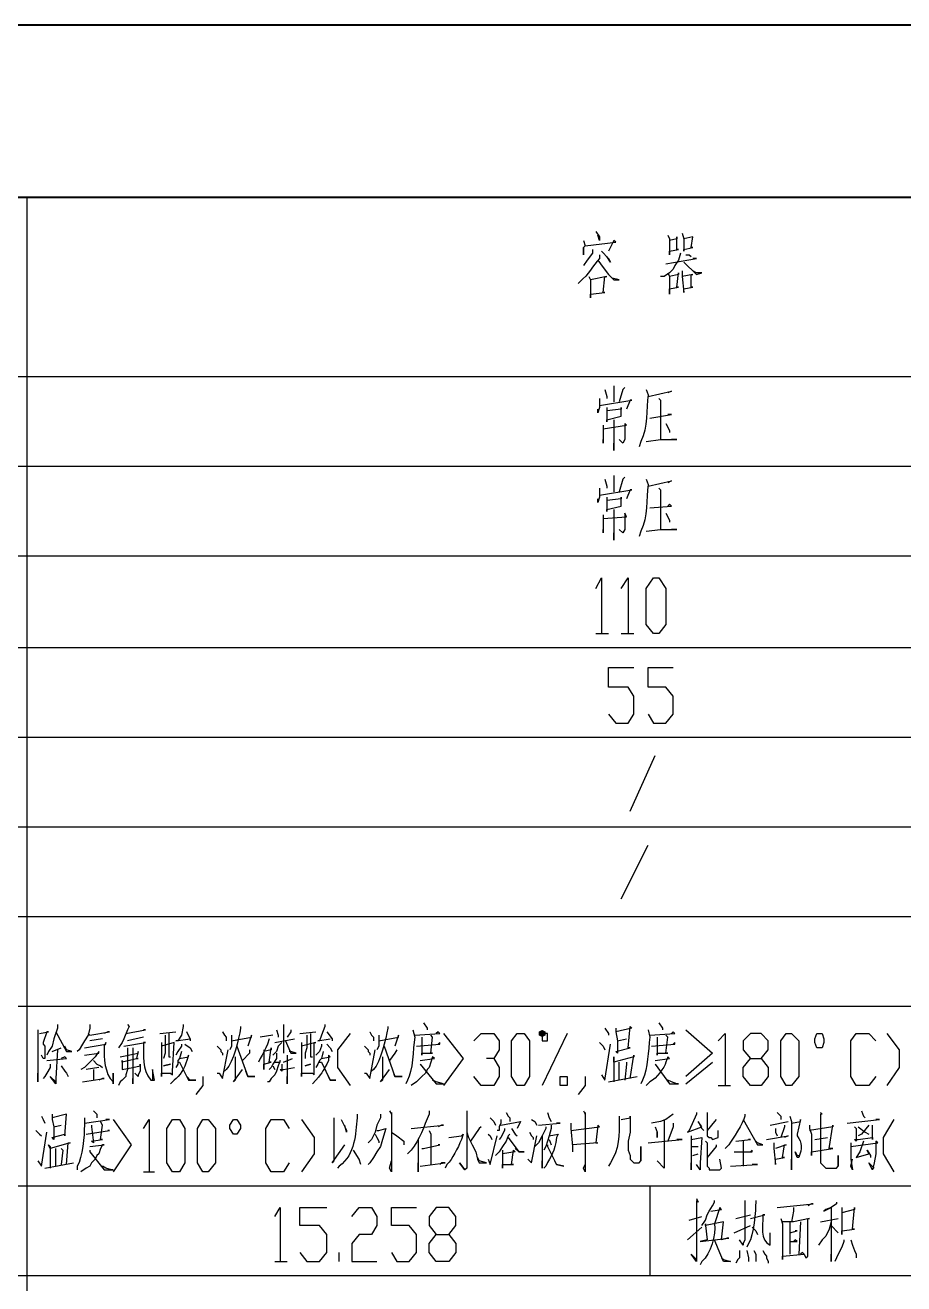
# Model space of a CAD drawing. Header units: millimetres. Extents: x 0 to 822, y 14 to 1153.
# Drawn here: x 638.5 to 726.6, y 1027 to 1153.2 of the extents above; entities that cross this region are included whole.
import ezdxf

# ---------------------------------------------------------------- set-up
doc = ezdxf.new("R2010")
doc.units = ezdxf.units.MM
doc.layers.add('1', color=7, linetype='Continuous')

msp = doc.modelspace()

# ---------------------------------------------------------------- hatches: boundary and pattern name
h = msp.add_hatch(color=0)
h.dxf.hatch_style = 2
h.paths.add_polyline_path([(690.3, 1051.701732), (689.94, 1051.881732), (689.94, 1052.241732), (690.3, 1052.421732), (690.66, 1052.241732), (690.66, 1051.881732)])

# ---------------------------------------------------------------- linework, layer by layer
at = {"layer": '1', "color": 0, "lineweight": 40}
for points in [[(43.56, 14.721732), (819, 14.721732), (819, 1153.221732), (43.56, 1153.221732), (43.56, 14.721732)], [(819, 1135.941732), (569.34, 1135.941732)]]:
    msp.add_lwpolyline(points, dxfattribs=at)
at = {"layer": '1', "color": 0, "lineweight": 25}
for points in [[(638.64, 1135.941732), (638.64, 1009.761732)], [(694.44, 1131.621732), (694.62, 1131.081732), (694.44, 1130.901732), (694.44, 1130.541732), (694.44, 1130.181732), (694.44, 1130.541732), (694.44, 1130.901732)], [(694.62, 1131.081732), (697.68, 1131.441732), (697.5, 1131.621732), (696.96, 1130.541732)], [(695.7, 1132.521732), (696.06, 1131.981732), (696.06, 1131.621732), (695.88, 1132.161732)], [(702.9, 1132.161732), (703.08, 1131.801732), (703.08, 1131.441732), (703.08, 1130.181732), (703.08, 1130.541732), (703.98, 1130.721732), (703.8, 1130.721732), (703.8, 1131.981732), (703.8, 1131.801732), (703.08, 1131.621732)], [(704.34, 1132.341732), (704.52, 1131.801732), (704.52, 1131.081732), (704.52, 1130.541732), (704.52, 1130.721732), (705.42, 1130.901732), (705.24, 1130.901732), (705.42, 1131.981732), (705.42, 1131.981732), (704.52, 1131.801732)], [(695.34, 1130.721732), (695.34, 1130.361732), (694.8, 1129.641732), (694.44, 1129.101732)], [(696.24, 1130.541732), (696.96, 1129.821732), (697.14, 1129.461732), (696.78, 1130.001732)], [(704.16, 1130.361732), (703.98, 1129.641732), (703.62, 1129.101732), (703.44, 1128.741732), (703.08, 1128.381732), (702.54, 1128.021732), (702.18, 1128.021732)], [(704.7, 1130.181732), (705.06, 1130.181732), (705.24, 1130.001732)], [(695.88, 1129.641732), (696.42, 1128.921732), (696.96, 1128.201732), (697.5, 1127.661732), (698.04, 1127.661732), (697.32, 1127.841732), (697.14, 1128.021732)], [(702.72, 1129.281732), (705.78, 1129.821732), (705.6, 1129.821732), (705.42, 1129.821732)], [(704.52, 1129.461732), (705.78, 1128.201732), (706.32, 1128.381732), (705.78, 1128.381732), (705.42, 1128.561732)], [(694.98, 1128.021732), (695.16, 1127.661732), (695.16, 1126.221732), (695.16, 1125.861732), (695.16, 1126.221732), (696.6, 1126.401732), (696.42, 1126.401732), (696.6, 1128.021732), (696.78, 1128.021732), (695.16, 1127.661732)], [(702.9, 1128.381732), (703.08, 1128.021732), (703.08, 1127.121732), (703.08, 1126.221732), (703.08, 1126.761732), (703.98, 1126.941732), (703.8, 1126.941732), (703.98, 1128.381732), (703.98, 1128.201732), (703.08, 1128.021732)], [(704.34, 1128.561732), (704.34, 1128.021732), (704.52, 1126.401732), (704.52, 1126.761732), (705.42, 1126.941732), (705.24, 1126.941732), (705.24, 1128.201732), (705.42, 1128.201732), (704.34, 1128.021732)], [(819, 1117.941732), (569.34, 1117.941732)], [(696.6, 1116.681732), (696.78, 1115.961732), (696.78, 1115.781732)], [(697.5, 1117.041732), (697.5, 1116.681732), (697.5, 1115.421732)], [(698.58, 1116.861732), (698.4, 1116.681732), (698.04, 1115.421732)], [(700.92, 1115.961732), (703.26, 1116.501732), (703.26, 1116.501732), (702.9, 1116.321732)], [(696.06, 1115.781732), (696.06, 1114.881732), (695.88, 1114.341732), (695.88, 1114.521732), (695.88, 1114.701732)], [(696.06, 1115.061732), (699.3, 1115.601732), (699.12, 1115.601732), (698.76, 1114.701732)], [(702, 1115.781732), (702.18, 1115.601732), (702.18, 1115.601732), (702.18, 1111.641732)], [(696.78, 1114.881732), (696.78, 1114.521732), (696.78, 1113.441732), (696.78, 1113.621732), (698.22, 1113.981732), (698.22, 1113.981732), (698.22, 1114.881732), (698.22, 1114.701732), (696.78, 1114.521732)], [(701.1, 1113.801732), (703.26, 1114.161732), (702.9, 1114.161732)], [(696.42, 1112.721732), (698.76, 1113.081732), (698.58, 1113.261732), (698.58, 1112.001732), (698.58, 1111.641732), (698.4, 1111.281732), (698.4, 1111.281732), (698.04, 1111.641732), (698.4, 1111.281732)], [(696.42, 1113.081732), (696.42, 1112.541732), (696.42, 1111.281732), (696.42, 1111.641732)], [(697.5, 1113.621732), (697.5, 1113.261732), (697.5, 1110.561732), (697.5, 1110.921732), (697.5, 1111.281732)], [(702.72, 1113.261732), (702.9, 1112.901732), (703.08, 1112.541732), (703.08, 1112.361732)], [(700.74, 1111.461732), (702.18, 1111.641732), (703.8, 1111.641732), (703.62, 1111.641732), (703.26, 1111.641732)], [(819, 1108.941732), (569.34, 1108.941732)], [(696.6, 1107.681732), (696.78, 1106.961732), (696.78, 1106.781732)], [(697.5, 1108.041732), (697.5, 1107.681732), (697.5, 1106.421732)], [(698.58, 1107.861732), (698.4, 1107.681732), (698.04, 1106.421732)], [(700.92, 1106.961732), (703.26, 1107.501732), (703.26, 1107.501732), (702.9, 1107.321732)], [(696.06, 1106.781732), (696.06, 1105.881732), (695.88, 1105.341732), (695.88, 1105.521732), (695.88, 1105.701732)], [(696.06, 1106.061732), (699.3, 1106.601732), (699.12, 1106.601732), (698.76, 1105.701732)], [(702, 1106.781732), (702.18, 1106.601732), (702.18, 1106.601732), (702.18, 1102.641732)], [(696.78, 1105.881732), (696.78, 1105.341732), (696.78, 1104.441732), (696.78, 1104.621732), (698.22, 1104.981732), (698.22, 1104.981732), (698.22, 1105.881732), (698.22, 1105.701732), (696.78, 1105.521732)], [(701.1, 1104.801732), (703.26, 1104.981732), (703.08, 1105.161732), (702.9, 1104.981732)], [(696.42, 1103.721732), (698.76, 1103.901732), (698.58, 1104.261732), (698.58, 1103.001732), (698.58, 1102.641732), (698.4, 1102.281732), (698.4, 1102.281732), (698.04, 1102.641732), (698.4, 1102.281732)], [(696.42, 1104.081732), (696.42, 1103.541732), (696.42, 1102.281732), (696.42, 1102.641732)], [(697.5, 1104.621732), (697.5, 1104.261732), (697.5, 1101.561732), (697.5, 1101.921732), (697.5, 1102.281732)], [(702.72, 1104.261732), (702.9, 1103.901732), (703.08, 1103.541732), (703.08, 1103.361732)], [(700.74, 1102.461732), (702.18, 1102.641732), (703.8, 1102.641732), (703.62, 1102.641732), (703.26, 1102.641732)], [(819, 1099.941732), (569.34, 1099.941732)], [(695.7, 1096.701732), (696.24, 1097.781732), (696.24, 1092.201732)], [(698.22, 1096.701732), (698.94, 1097.781732), (698.94, 1092.201732)], [(701.46, 1092.201732), (700.74, 1093.101732), (700.74, 1096.701732), (701.46, 1097.781732), (702, 1097.781732), (702.72, 1096.701732), (702.72, 1093.101732), (702, 1092.201732), (701.46, 1092.201732)], [(695.7, 1092.201732), (696.96, 1092.201732)], [(698.22, 1092.201732), (699.48, 1092.201732)], [(819, 1090.761732), (569.34, 1090.761732)], [(696.96, 1084.101732), (697.68, 1083.201732), (698.94, 1083.201732), (699.48, 1084.101732), (699.48, 1085.901732), (698.94, 1086.801732), (696.96, 1086.801732), (696.96, 1088.781732), (699.48, 1088.781732)], [(700.92, 1084.101732), (701.46, 1083.201732), (702.72, 1083.201732), (703.44, 1084.101732), (703.44, 1085.901732), (702.72, 1086.801732), (700.92, 1086.801732), (700.92, 1088.781732), (703.44, 1088.781732)], [(819, 1081.761732), (569.34, 1081.761732)], [(699.12, 1074.381732), (701.64, 1079.961732)], [(819, 1072.761732), (569.34, 1072.761732)], [(698.22, 1065.561732), (700.92, 1070.961732)], [(819, 1063.761732), (569.34, 1063.761732)], [(819, 1054.761732), (569.34, 1054.761732)], [(678.42, 1053.141732), (678.78, 1052.601732), (678.78, 1052.421732)], [(702, 1053.141732), (702.36, 1052.601732), (702.36, 1052.421732)], [(639.72, 1052.421732), (639.72, 1047.201732), (639.72, 1047.561732), (639.72, 1048.101732)], [(639.9, 1052.061732), (640.8, 1052.241732), (640.62, 1052.241732), (640.26, 1051.161732), (640.26, 1050.981732), (640.44, 1050.801732), (640.44, 1050.621732), (640.44, 1050.081732), (640.44, 1049.721732), (640.44, 1049.541732), (640.26, 1049.541732), (640.08, 1049.901732)], [(641.7, 1052.961732), (641.7, 1052.601732), (641.34, 1051.521732), (641.16, 1050.801732), (640.8, 1050.261732), (640.62, 1049.901732)], [(641.52, 1052.241732), (642.6, 1050.261732), (643.14, 1050.261732), (642.6, 1050.441732), (642.42, 1050.801732)], [(644.94, 1052.961732), (644.94, 1052.601732), (644.76, 1051.881732), (644.4, 1051.341732), (644.22, 1050.981732), (643.86, 1050.441732), (643.68, 1050.261732)], [(644.76, 1052.061732), (644.94, 1051.881732), (646.92, 1052.241732), (646.74, 1052.241732), (646.38, 1052.061732)], [(648.72, 1052.961732), (648.9, 1052.781732), (648.72, 1052.421732), (648.36, 1051.521732), (648.18, 1051.161732), (647.82, 1050.621732)], [(648.54, 1052.061732), (650.52, 1052.421732), (650.52, 1052.421732), (650.34, 1052.421732)], [(651.96, 1052.061732), (653.58, 1052.241732)], [(652.5, 1051.881732), (652.5, 1050.621732), (652.5, 1050.081732), (652.32, 1049.541732), (652.32, 1049.541732)], [(652.86, 1052.061732), (652.86, 1049.901732), (652.86, 1049.721732), (653.04, 1049.721732)], [(654.3, 1052.961732), (654.3, 1052.781732), (654.12, 1051.881732), (653.76, 1051.341732), (653.58, 1051.341732), (655.02, 1051.521732), (654.66, 1052.241732)], [(658.26, 1052.241732), (658.26, 1052.241732), (658.44, 1051.881732), (658.62, 1051.701732), (658.62, 1051.341732)], [(659.16, 1051.881732), (659.16, 1051.341732), (659.16, 1050.801732), (658.98, 1050.441732)], [(659.16, 1051.341732), (661.14, 1051.701732), (661.14, 1051.881732), (660.78, 1050.801732)], [(663.3, 1051.881732), (662.04, 1051.701732)], [(663.66, 1052.421732), (663.84, 1051.881732), (663.84, 1051.701732)], [(664.38, 1052.961732), (664.38, 1052.781732), (664.38, 1052.781732), (664.38, 1050.081732)], [(665.1, 1052.421732), (665.1, 1052.241732), (664.74, 1051.701732)], [(666, 1052.061732), (667.62, 1052.241732)], [(666.72, 1051.881732), (666.72, 1050.621732), (666.54, 1050.081732), (666.54, 1049.541732), (666.54, 1049.541732)], [(667.08, 1052.061732), (667.08, 1049.901732), (667.08, 1049.721732), (667.26, 1049.721732)], [(668.52, 1052.961732), (668.52, 1052.781732), (668.16, 1051.881732), (667.98, 1051.341732), (667.8, 1051.341732), (669.06, 1051.521732)], [(668.7, 1052.241732), (669.24, 1051.521732), (669.24, 1051.341732), (669.24, 1051.341732)], [(671.04, 1052.061732), (669.78, 1050.441732), (669.78, 1048.641732), (671.04, 1046.841732)], [(673.02, 1052.241732), (673.02, 1052.241732), (673.2, 1051.881732), (673.38, 1051.701732), (673.38, 1051.341732)], [(673.92, 1051.881732), (673.92, 1051.341732), (673.92, 1050.801732), (673.74, 1050.441732)], [(673.92, 1051.341732), (675.9, 1051.701732), (675.9, 1051.881732), (675.54, 1050.801732)], [(677.52, 1051.881732), (680.04, 1052.061732), (679.86, 1052.241732), (679.68, 1052.061732)], [(678.24, 1051.701732), (678.24, 1051.521732), (678.24, 1049.901732), (678.24, 1050.081732), (679.32, 1050.081732), (679.14, 1050.081732), (679.32, 1051.701732), (679.14, 1051.881732)], [(680.4, 1052.061732), (682.38, 1049.541732), (680.4, 1046.841732)], [(683.46, 1051.341732), (684.18, 1052.061732), (685.44, 1052.061732), (685.98, 1051.341732), (685.98, 1050.441732), (685.44, 1049.541732), (684.72, 1049.541732)], [(687.78, 1046.841732), (687.24, 1047.741732), (687.24, 1051.341732), (687.78, 1052.061732), (688.5, 1052.061732), (689.04, 1051.341732), (689.04, 1047.741732), (688.5, 1046.841732), (687.78, 1046.841732)], [(690.84, 1052.061732), (690.3, 1052.061732), (690.3, 1051.341732), (690.84, 1051.341732), (690.84, 1052.061732)], [(692.82, 1052.061732), (690.3, 1046.841732)], [(696.6, 1052.601732), (696.96, 1052.061732), (696.96, 1051.881732)], [(697.68, 1052.601732), (697.68, 1052.241732), (697.86, 1051.341732), (697.86, 1050.081732), (697.68, 1050.261732), (699.12, 1050.621732), (698.94, 1050.621732), (699.12, 1052.781732), (699.3, 1052.601732), (697.68, 1052.241732)], [(701.1, 1051.881732), (703.62, 1052.061732), (703.44, 1052.241732), (703.26, 1052.061732)], [(701.82, 1051.701732), (701.82, 1051.521732), (701.82, 1049.901732), (701.82, 1050.081732), (702.9, 1050.081732), (702.72, 1050.081732), (702.9, 1051.701732), (702.72, 1051.881732)], [(704.7, 1052.421732), (707.4, 1050.081732), (704.7, 1047.741732)], [(707.94, 1051.341732), (708.66, 1052.061732), (708.66, 1046.841732)], [(711.18, 1046.841732), (710.46, 1047.741732), (710.46, 1048.641732), (711.18, 1049.541732), (712.26, 1049.541732), (712.98, 1050.441732), (712.98, 1051.341732), (712.26, 1052.061732), (711.18, 1052.061732), (710.46, 1051.341732), (710.46, 1050.441732), (711.18, 1049.541732)], [(714.78, 1046.841732), (714.24, 1047.741732), (714.24, 1051.341732), (714.78, 1052.061732), (715.32, 1052.061732), (716.04, 1051.341732), (716.04, 1047.741732), (715.32, 1046.841732), (714.78, 1046.841732)], [(718.38, 1052.061732), (718.56, 1051.521732), (718.56, 1051.161732), (718.38, 1050.621732), (717.84, 1050.621732), (717.66, 1051.161732), (717.66, 1051.521732), (717.84, 1052.061732), (718.38, 1052.061732)], [(723.78, 1047.741732), (723.06, 1046.841732), (721.8, 1046.841732), (721.26, 1047.741732), (721.26, 1051.341732), (721.8, 1052.061732), (723.06, 1052.061732), (723.78, 1051.341732)], [(724.86, 1052.061732), (726.12, 1050.441732), (726.12, 1048.641732), (724.86, 1046.841732)], [(641.16, 1050.261732), (642.06, 1050.621732)], [(646.2, 1051.521732), (644.94, 1051.341732)], [(648.72, 1050.621732), (648.72, 1049.181732), (648.72, 1048.821732), (648.72, 1048.461732), (648.54, 1047.921732), (648.54, 1047.741732), (648.36, 1047.561732), (648.18, 1047.381732), (648, 1047.201732), (647.82, 1046.841732)], [(650.34, 1051.701732), (648.72, 1051.341732)], [(649.26, 1050.621732), (649.26, 1050.621732), (649.26, 1047.021732), (649.26, 1047.201732), (649.26, 1047.561732)], [(652.14, 1051.161732), (652.14, 1047.741732), (652.14, 1048.101732), (653.04, 1048.101732), (653.22, 1047.921732), (653.22, 1048.281732), (653.4, 1051.161732), (653.4, 1051.161732), (652.14, 1050.801732)], [(654.12, 1050.981732), (654.12, 1050.801732), (653.76, 1050.261732), (653.58, 1049.901732)], [(654.48, 1050.981732), (655.02, 1050.621732), (655.2, 1050.261732)], [(655.02, 1051.521732), (655.02, 1051.341732), (655.02, 1051.341732)], [(657.72, 1050.801732), (658.08, 1050.441732), (658.08, 1050.261732), (658.26, 1050.081732), (658.26, 1049.901732)], [(659.7, 1050.801732), (660.78, 1047.741732), (661.5, 1047.741732), (660.78, 1047.741732), (660.6, 1048.281732)], [(662.94, 1051.521732), (662.76, 1050.981732), (662.58, 1050.621732), (662.22, 1049.901732), (662.04, 1049.541732), (661.86, 1049.181732)], [(662.4, 1050.441732), (662.4, 1048.461732), (662.4, 1049.001732), (663.12, 1049.181732), (662.94, 1049.181732), (663.12, 1050.621732), (663.12, 1050.441732), (662.4, 1050.261732)], [(664.2, 1051.161732), (663.84, 1050.801732), (663.66, 1050.261732), (663.66, 1050.261732), (663.48, 1050.081732), (663.3, 1049.901732)], [(663.48, 1051.161732), (665.46, 1051.521732)], [(664.56, 1051.341732), (665.1, 1050.081732), (665.64, 1050.081732), (665.64, 1050.081732), (665.1, 1050.261732), (664.92, 1050.261732)], [(666.18, 1051.161732), (666.18, 1047.741732), (666.18, 1048.101732), (667.26, 1048.101732), (667.44, 1047.921732), (667.44, 1048.281732), (667.44, 1051.161732), (667.62, 1051.161732), (666.18, 1050.801732)], [(668.16, 1050.981732), (668.16, 1050.801732), (667.98, 1050.261732), (667.62, 1049.901732)], [(668.7, 1050.981732), (669.06, 1050.621732), (669.24, 1050.261732)], [(672.48, 1050.801732), (672.84, 1050.441732), (672.84, 1050.261732), (673.02, 1050.081732), (673.02, 1049.901732)], [(674.46, 1050.801732), (675.54, 1047.741732), (676.26, 1047.741732), (675.54, 1047.741732), (675.36, 1048.281732)], [(677.7, 1050.801732), (680.04, 1050.981732), (680.04, 1051.161732), (679.86, 1050.981732)], [(696.06, 1051.161732), (696.42, 1050.801732), (696.6, 1050.441732)], [(696.24, 1047.921732), (696.6, 1047.381732), (697.14, 1050.981732)], [(697.86, 1051.341732), (698.76, 1051.521732)], [(701.28, 1050.801732), (703.62, 1050.981732), (703.62, 1051.161732), (703.44, 1050.981732)], [(640.62, 1049.361732), (642.6, 1049.541732), (642.42, 1049.721732), (642.06, 1049.541732)], [(641.7, 1050.441732), (641.52, 1047.561732), (641.52, 1047.201732), (641.52, 1047.021732), (640.98, 1047.741732), (641.52, 1047.201732)], [(644.4, 1049.901732), (645.84, 1050.081732), (645.84, 1050.261732), (645.48, 1049.721732), (645.12, 1049.361732), (644.4, 1048.641732), (644.04, 1048.461732)], [(645.3, 1049.361732), (645.66, 1049.001732), (646.02, 1048.821732), (646.2, 1048.641732)], [(648, 1049.721732), (649.8, 1050.081732), (649.8, 1050.261732), (649.62, 1049.541732), (649.8, 1049.541732), (648.18, 1049.181732), (648.18, 1049.361732), (648.18, 1049.181732), (648.18, 1048.461732), (648.18, 1048.461732), (649.26, 1048.641732), (649.98, 1048.821732), (649.98, 1049.001732), (649.98, 1048.281732), (649.8, 1047.921732), (649.8, 1047.741732), (649.8, 1047.741732), (649.44, 1048.101732)], [(654.12, 1050.261732), (653.94, 1049.541732), (653.76, 1049.361732), (653.76, 1049.001732), (653.58, 1048.641732)], [(657.72, 1048.101732), (657.9, 1048.101732), (658.26, 1047.561732), (658.8, 1050.441732)], [(659.52, 1049.721732), (659.52, 1049.541732), (659.52, 1047.381732), (659.34, 1047.201732), (660.24, 1048.461732)], [(660.96, 1050.441732), (660.96, 1050.081732), (660.24, 1049.361732)], [(663.48, 1049.181732), (664.02, 1049.181732), (664.02, 1049.361732), (663.84, 1048.821732), (663.66, 1048.281732), (663.48, 1047.921732), (663.12, 1047.561732), (662.94, 1047.201732), (662.76, 1047.201732)], [(663.66, 1050.081732), (663.66, 1049.541732), (663.3, 1049.001732), (663.12, 1048.641732), (662.94, 1048.461732)], [(664.38, 1049.181732), (665.28, 1049.541732)], [(664.74, 1049.901732), (664.74, 1047.021732), (664.74, 1047.741732)], [(668.34, 1050.261732), (668.16, 1049.541732), (667.98, 1049.361732), (667.8, 1049.001732), (667.62, 1048.641732)], [(672.48, 1048.101732), (672.66, 1048.101732), (673.02, 1047.561732), (673.56, 1050.441732)], [(674.28, 1049.721732), (674.28, 1049.541732), (674.28, 1047.381732), (674.1, 1047.201732), (675, 1048.461732)], [(675.72, 1050.441732), (675.54, 1050.081732), (675, 1049.361732)], [(678.06, 1049.361732), (679.5, 1049.541732), (679.32, 1049.721732), (679.14, 1049.181732), (678.96, 1048.641732), (678.78, 1048.461732), (678.6, 1048.101732), (678.6, 1048.101732), (678.24, 1047.741732), (677.88, 1047.381732), (677.7, 1047.201732), (677.16, 1046.841732)], [(685.44, 1049.541732), (685.98, 1048.641732), (685.98, 1047.741732), (685.44, 1046.841732), (684.18, 1046.841732), (683.46, 1047.741732)], [(699.12, 1047.561732), (699.48, 1049.901732), (699.48, 1049.721732), (697.5, 1049.181732), (697.5, 1049.721732), (697.5, 1049.361732), (697.5, 1047.201732)], [(712.26, 1049.541732), (712.98, 1048.641732), (712.98, 1047.741732), (712.26, 1046.841732), (711.18, 1046.841732)], [(640.98, 1049.001732), (640.98, 1048.641732), (640.62, 1048.101732), (640.44, 1047.741732), (640.26, 1047.561732)], [(642.06, 1048.821732), (642.42, 1048.281732), (642.6, 1048.101732), (642.78, 1047.741732)], [(645.84, 1048.641732), (644.58, 1048.461732)], [(645.3, 1048.461732), (645.3, 1047.381732)], [(653.04, 1049.001732), (652.32, 1048.821732)], [(652.32, 1048.821732), (653.04, 1049.001732)], [(653.76, 1049.181732), (653.94, 1049.181732), (654.84, 1047.381732), (655.56, 1047.381732), (655.02, 1047.381732), (654.66, 1047.741732)], [(663.3, 1048.821732), (663.48, 1048.461732), (663.48, 1048.461732)], [(664.2, 1049.001732), (664.2, 1048.281732), (664.02, 1048.461732), (664.2, 1048.461732), (664.38, 1048.461732), (665.46, 1048.641732)], [(667.08, 1049.001732), (666.54, 1048.821732)], [(666.54, 1048.821732), (667.08, 1049.001732)], [(667.98, 1049.181732), (668.16, 1049.181732), (669.06, 1047.381732), (669.6, 1047.381732), (669.06, 1047.381732), (668.88, 1047.741732)], [(678.06, 1049.001732), (678.06, 1049.001732), (679.68, 1047.021732), (680.4, 1047.021732), (679.68, 1047.201732), (679.32, 1047.381732)], [(698.04, 1047.381732), (698.04, 1049.181732)], [(698.76, 1049.181732), (698.76, 1049.001732), (698.58, 1047.381732)], [(701.64, 1049.001732), (701.64, 1049.001732), (703.08, 1047.021732), (703.98, 1047.021732), (703.8, 1047.021732), (703.26, 1047.201732), (702.9, 1047.381732)], [(704.7, 1047.021732), (707.4, 1049.181732)], [(644.22, 1047.201732), (646.38, 1047.561732), (646.2, 1047.561732), (645.84, 1047.381732)], [(656.28, 1047.741732), (656.28, 1046.841732), (655.56, 1045.941732)], [(692.82, 1046.841732), (692.1, 1046.841732), (692.1, 1047.741732), (692.82, 1047.741732), (692.82, 1046.841732)], [(694.62, 1047.741732), (694.62, 1046.841732), (693.9, 1045.941732)], [(696.96, 1047.201732), (699.84, 1047.741732)], [(707.94, 1046.841732), (709.2, 1046.841732)], [(645.3, 1044.321732), (645.66, 1043.961732), (645.66, 1043.601732)], [(675, 1044.321732), (675.18, 1043.961732), (675.18, 1044.141732), (675.18, 1038.201732), (675, 1038.561732), (675.18, 1039.281732)], [(682.74, 1044.321732), (682.74, 1043.781732), (682.74, 1038.921732), (682.74, 1038.561732), (682.56, 1038.381732), (682.02, 1039.101732), (682.56, 1038.381732)], [(694.44, 1044.321732), (694.62, 1043.961732), (694.62, 1044.141732), (694.62, 1038.201732), (694.44, 1038.561732), (694.62, 1038.921732)], [(722.34, 1044.321732), (722.52, 1043.781732), (722.7, 1043.601732), (722.7, 1043.601732)], [(640.08, 1043.781732), (640.26, 1043.421732), (640.44, 1043.061732)], [(641.16, 1043.961732), (641.16, 1043.421732), (641.34, 1042.701732), (641.34, 1041.441732), (641.16, 1041.621732), (642.42, 1041.981732), (642.42, 1041.801732), (642.6, 1043.961732), (642.6, 1043.961732), (641.16, 1043.601732)], [(644.4, 1043.061732), (646.92, 1043.421732), (646.74, 1043.421732), (646.56, 1043.421732)], [(645.12, 1042.881732), (645.12, 1042.701732), (645.3, 1041.081732), (645.12, 1041.261732), (646.2, 1041.441732), (646.02, 1041.441732), (646.2, 1042.881732), (646.02, 1043.241732)], [(647.28, 1043.421732), (649.08, 1040.901732), (647.28, 1038.201732)], [(650.34, 1042.521732), (650.88, 1043.421732), (650.88, 1038.201732)], [(653.22, 1038.201732), (652.68, 1039.101732), (652.68, 1042.521732), (653.22, 1043.421732), (653.94, 1043.421732), (654.48, 1042.521732), (654.48, 1039.101732), (653.94, 1038.201732), (653.22, 1038.201732)], [(656.28, 1038.201732), (655.74, 1039.101732), (655.74, 1042.521732), (656.28, 1043.421732), (656.82, 1043.421732), (657.54, 1042.521732), (657.54, 1039.101732), (656.82, 1038.201732), (656.28, 1038.201732)], [(659.7, 1043.421732), (660.06, 1042.881732), (660.06, 1042.521732), (659.7, 1041.981732), (659.34, 1041.981732), (658.98, 1042.521732), (658.98, 1042.881732), (659.34, 1043.421732), (659.7, 1043.421732)], [(664.92, 1039.101732), (664.38, 1038.201732), (663.12, 1038.201732), (662.58, 1039.101732), (662.58, 1042.521732), (663.12, 1043.421732), (664.38, 1043.421732), (664.92, 1042.521732)], [(666.18, 1043.421732), (667.44, 1041.621732), (667.44, 1040.001732), (666.18, 1038.201732)], [(669.42, 1043.601732), (669.42, 1043.241732), (669.42, 1039.281732), (669.24, 1039.101732), (670.5, 1040.901732)], [(670.14, 1043.421732), (670.5, 1042.701732), (670.68, 1042.341732), (670.68, 1042.161732), (670.5, 1042.881732)], [(674.1, 1043.961732), (674.1, 1043.601732), (673.74, 1042.881732), (673.56, 1042.161732), (673.2, 1041.441732), (672.84, 1041.081732)], [(685.08, 1043.601732), (685.44, 1043.241732), (685.62, 1042.881732)], [(686.16, 1043.421732), (686.16, 1043.061732), (685.98, 1042.701732), (685.98, 1042.341732), (685.8, 1042.341732)], [(686.16, 1042.881732), (688.14, 1043.241732), (688.14, 1043.241732), (687.78, 1042.521732)], [(686.7, 1044.141732), (686.88, 1043.781732), (687.06, 1043.601732), (687.06, 1043.241732)], [(689.22, 1043.421732), (689.58, 1043.241732), (689.76, 1042.881732)], [(689.94, 1042.881732), (692.1, 1043.061732), (691.92, 1043.061732), (691.74, 1043.061732)], [(690.84, 1044.141732), (691.02, 1043.601732), (691.2, 1043.241732)], [(693.18, 1043.061732), (693.18, 1042.521732), (693.36, 1040.721732), (693.36, 1040.181732)], [(698.22, 1043.421732), (699.12, 1043.601732), (699.12, 1043.781732), (699.12, 1043.421732), (699.12, 1042.161732), (698.94, 1041.261732), (698.94, 1040.361732), (699.12, 1039.821732), (699.12, 1039.641732), (699.12, 1039.461732), (699.3, 1039.281732), (699.48, 1039.101732), (699.84, 1039.101732), (700.02, 1039.101732), (700.2, 1039.281732), (700.2, 1040.721732), (700.2, 1039.281732)], [(703.44, 1043.961732), (703.44, 1043.961732), (702.72, 1043.421732), (702.18, 1043.241732), (701.28, 1043.061732)], [(702.54, 1043.421732), (702.54, 1038.741732), (702.54, 1038.561732), (701.82, 1039.281732), (702.54, 1038.561732)], [(703.44, 1043.061732), (703.44, 1042.701732), (702.9, 1041.261732)], [(705.78, 1044.141732), (705.78, 1043.961732), (705.06, 1042.341732), (704.88, 1042.161732), (706.32, 1042.701732), (705.96, 1043.241732), (706.32, 1042.521732), (706.5, 1042.341732)], [(706.86, 1044.141732), (706.86, 1043.961732), (706.86, 1043.061732), (706.86, 1041.801732), (707.04, 1041.621732), (707.22, 1041.621732), (707.4, 1041.441732), (707.94, 1041.621732), (707.94, 1042.341732)], [(707.76, 1043.421732), (707.58, 1043.241732), (706.86, 1042.341732)], [(710.46, 1043.421732), (711.9, 1040.901732), (712.44, 1040.901732), (711.9, 1041.081732), (711.72, 1041.261732)], [(713.16, 1042.881732), (714.96, 1043.241732)], [(713.88, 1044.141732), (714.24, 1043.781732), (714.24, 1043.421732)], [(715.14, 1043.781732), (715.32, 1043.241732), (715.32, 1038.381732), (715.32, 1038.741732), (715.32, 1039.461732)], [(718.2, 1044.141732), (718.38, 1043.961732), (718.2, 1043.961732), (718.2, 1042.701732), (718.2, 1040.541732), (718.2, 1039.641732), (718.2, 1039.101732), (718.38, 1038.921732), (718.56, 1038.741732), (718.74, 1038.561732), (719.1, 1038.561732), (719.82, 1038.561732), (720, 1038.741732), (720, 1038.741732), (720, 1039.821732), (720, 1038.741732)], [(720.9, 1043.061732), (724.14, 1043.421732), (723.96, 1043.421732), (723.78, 1043.421732)], [(725.58, 1043.421732), (724.5, 1041.621732), (724.5, 1040.001732), (725.58, 1038.201732)], [(639.54, 1042.341732), (639.9, 1041.981732), (640.08, 1041.801732)], [(639.72, 1039.281732), (640.08, 1038.741732), (640.62, 1042.161732)], [(641.34, 1042.701732), (642.06, 1042.881732)], [(644.58, 1041.981732), (646.92, 1042.341732), (646.74, 1042.341732), (646.74, 1042.341732)], [(673.74, 1042.341732), (673.92, 1042.341732), (674.64, 1042.521732), (674.64, 1042.521732), (674.64, 1042.521732), (674.28, 1041.441732), (674.1, 1040.721732), (673.74, 1040.181732), (673.38, 1039.641732), (673.38, 1039.641732), (673.02, 1039.101732), (672.84, 1038.921732)], [(673.56, 1041.981732), (673.74, 1041.621732), (673.92, 1041.261732), (673.92, 1041.081732)], [(675.18, 1042.161732), (675.72, 1041.801732), (676.44, 1041.261732), (676.44, 1040.901732)], [(677.16, 1042.521732), (680.4, 1042.881732), (680.22, 1042.881732), (679.86, 1042.701732)], [(678.96, 1042.341732), (679.14, 1041.981732), (679.14, 1038.921732)], [(682.74, 1042.161732), (682.92, 1041.621732), (683.28, 1040.901732), (683.64, 1040.181732), (683.82, 1039.461732), (684, 1039.101732), (684.72, 1039.101732), (684, 1039.281732)], [(684.18, 1042.701732), (684, 1042.521732), (683.1, 1041.261732)], [(684.9, 1041.981732), (685.08, 1041.801732), (685.26, 1041.441732)], [(684.9, 1039.461732), (685.08, 1038.921732), (685.8, 1041.801732)], [(687.06, 1041.981732), (686.88, 1041.801732), (686.7, 1041.261732), (686.34, 1040.721732), (685.98, 1040.181732), (685.8, 1040.001732), (685.62, 1039.821732)], [(686.52, 1042.521732), (686.52, 1042.341732), (686.16, 1041.621732), (685.98, 1041.441732)], [(687.24, 1042.521732), (687.6, 1041.981732), (687.78, 1041.801732)], [(688.86, 1039.461732), (689.22, 1039.101732), (689.76, 1041.801732)], [(689.04, 1042.161732), (689.22, 1041.801732), (689.4, 1041.621732), (689.4, 1041.441732)], [(690.66, 1042.701732), (690.66, 1042.521732), (690.3, 1041.801732), (689.94, 1041.081732), (689.58, 1040.721732)], [(690.3, 1041.801732), (690.3, 1038.561732), (690.3, 1039.281732)], [(691.2, 1042.881732), (691.2, 1042.521732), (691.02, 1041.801732), (690.84, 1041.261732), (690.66, 1040.721732), (690.48, 1040.361732)], [(693.18, 1042.341732), (696.06, 1042.701732), (695.88, 1042.881732), (695.7, 1041.081732), (695.88, 1041.081732), (693.36, 1040.901732)], [(701.64, 1042.701732), (701.82, 1042.161732), (701.82, 1041.801732), (701.82, 1041.621732), (701.82, 1042.161732)], [(705.24, 1041.801732), (705.24, 1041.441732), (705.24, 1038.921732), (705.24, 1038.381732), (705.24, 1038.741732), (705.24, 1039.101732)], [(712.8, 1041.441732), (714.96, 1041.801732), (714.96, 1041.801732), (714.6, 1041.621732)], [(713.7, 1042.521732), (713.7, 1042.161732), (713.88, 1041.801732)], [(714.6, 1042.881732), (714.6, 1042.701732), (714.24, 1041.621732)], [(717.12, 1042.881732), (717.12, 1042.521732), (717.3, 1041.981732), (717.3, 1040.721732), (717.3, 1039.821732), (717.3, 1040.181732), (719.46, 1040.541732), (719.1, 1040.541732), (719.46, 1042.881732), (719.46, 1042.701732), (717.12, 1042.341732)], [(721.62, 1042.701732), (721.8, 1042.521732), (721.8, 1041.261732), (721.62, 1041.441732), (721.98, 1041.441732), (723.42, 1041.621732), (723.42, 1041.441732), (723.42, 1042.701732), (723.42, 1042.881732)], [(723.06, 1042.881732), (722.34, 1041.981732), (721.98, 1041.801732)], [(721.98, 1042.701732), (722.7, 1042.161732), (723.06, 1041.981732)], [(642.6, 1038.921732), (642.78, 1041.081732), (642.96, 1041.081732), (640.98, 1040.541732), (640.8, 1040.901732), (640.98, 1040.721732), (640.98, 1038.561732)], [(641.52, 1038.741732), (641.52, 1040.541732)], [(642.06, 1040.541732), (642.24, 1040.361732), (642.06, 1038.921732)], [(644.94, 1040.721732), (646.38, 1040.901732), (646.2, 1040.901732), (646.02, 1040.541732), (645.84, 1040.001732), (645.66, 1039.821732), (645.48, 1039.461732), (645.48, 1039.461732), (645.12, 1039.101732), (644.94, 1038.741732), (644.58, 1038.561732), (644.04, 1038.201732)], [(677.88, 1041.441732), (677.88, 1038.921732), (677.88, 1038.381732), (677.88, 1038.201732), (677.88, 1038.561732), (677.88, 1039.101732)], [(678.24, 1040.541732), (678.42, 1040.541732), (680.04, 1040.901732), (680.04, 1040.901732), (679.86, 1040.901732)], [(686.88, 1041.621732), (687.96, 1040.181732), (688.5, 1040.181732), (687.96, 1040.181732), (687.6, 1040.541732)], [(690.84, 1040.901732), (690.84, 1040.721732), (691.74, 1038.921732), (692.46, 1038.741732), (691.74, 1038.921732), (691.56, 1039.281732)], [(691.02, 1041.441732), (691.2, 1040.901732)], [(700.92, 1041.081732), (704.34, 1041.441732), (704.16, 1041.441732), (703.8, 1041.441732)], [(705.24, 1041.441732), (706.32, 1041.621732), (706.32, 1041.621732), (706.32, 1041.621732), (706.32, 1041.621732), (706.14, 1039.101732), (706.14, 1038.741732), (706.14, 1038.381732), (705.78, 1038.921732)], [(705.24, 1040.721732), (705.96, 1040.721732)], [(706.68, 1041.261732), (706.86, 1041.081732), (706.86, 1039.641732), (706.86, 1038.921732), (706.86, 1038.741732), (707.04, 1038.561732), (707.04, 1038.381732), (707.22, 1038.381732), (707.76, 1038.381732), (708.12, 1038.381732), (708.3, 1038.561732), (708.12, 1039.461732)], [(707.76, 1040.901732), (707.76, 1040.721732), (706.86, 1039.641732)], [(709.74, 1041.261732), (711.18, 1041.441732), (711.18, 1041.441732), (711, 1041.441732)], [(710.46, 1041.261732), (710.46, 1038.741732)], [(713.52, 1041.081732), (713.52, 1040.541732), (713.7, 1038.921732), (713.7, 1039.461732), (714.6, 1039.641732), (714.42, 1039.641732), (714.6, 1040.901732), (714.78, 1040.901732), (713.7, 1040.541732)], [(717.66, 1041.441732), (718.92, 1041.621732)], [(721.26, 1040.721732), (723.96, 1041.081732), (723.78, 1041.261732), (723.78, 1040.001732), (723.6, 1039.101732), (723.42, 1038.381732), (723.06, 1039.101732), (723.6, 1038.561732)], [(721.26, 1041.081732), (721.26, 1040.541732), (721.26, 1039.461732), (721.44, 1038.381732), (721.26, 1038.741732), (721.44, 1039.461732)], [(722.52, 1041.261732), (722.16, 1040.181732), (721.8, 1039.641732), (721.8, 1039.641732), (723.06, 1040.001732), (722.88, 1040.361732), (723.24, 1039.821732), (723.24, 1039.641732)], [(644.94, 1040.361732), (644.94, 1040.181732), (646.38, 1038.381732), (647.28, 1038.381732), (647.1, 1038.381732), (646.56, 1038.561732), (646.2, 1038.741732)], [(672.12, 1038.921732), (671.94, 1039.461732), (671.4, 1040.361732)], [(683.82, 1039.641732), (684, 1039.281732)], [(686.34, 1040.361732), (686.34, 1040.001732), (686.34, 1038.561732), (686.34, 1038.921732), (687.42, 1038.921732), (687.24, 1038.921732), (687.42, 1040.361732), (687.6, 1040.181732), (686.34, 1040.001732)], [(705.42, 1039.821732), (705.96, 1040.001732)], [(709.56, 1040.181732), (711.36, 1040.181732), (711.36, 1040.361732), (711.18, 1040.181732)], [(640.44, 1038.561732), (643.32, 1039.101732)], [(650.34, 1038.201732), (651.42, 1038.201732)], [(678.06, 1038.741732), (680.58, 1039.101732), (680.4, 1039.101732), (680.22, 1039.101732), (680.04, 1038.921732)], [(709.2, 1038.741732), (711.9, 1038.921732), (711.72, 1038.921732), (711.36, 1038.921732)], [(819, 1036.761732), (569.34, 1036.761732)], [(701.1, 1036.761732), (701.1, 1027.761732)], [(705.78, 1035.501732), (705.96, 1035.141732), (705.78, 1035.321732), (705.78, 1029.201732), (705.24, 1029.921732), (705.78, 1029.381732)], [(663.48, 1033.701732), (664.02, 1034.601732), (664.02, 1029.201732)], [(666, 1030.101732), (666.72, 1029.201732), (667.98, 1029.201732), (668.7, 1030.101732), (668.7, 1031.901732), (667.98, 1032.801732), (666, 1032.801732), (666, 1034.601732), (668.7, 1034.601732)], [(671.22, 1033.701732), (671.94, 1034.601732), (673.2, 1034.601732), (673.74, 1033.701732), (673.74, 1032.801732), (673.2, 1031.901732), (671.94, 1031.901732), (671.22, 1031.001732), (671.22, 1029.201732), (673.74, 1029.201732)], [(675.18, 1030.101732), (675.72, 1029.201732), (676.98, 1029.201732), (677.7, 1030.101732), (677.7, 1031.901732), (676.98, 1032.801732), (675.18, 1032.801732), (675.18, 1034.601732), (677.7, 1034.601732)], [(679.68, 1029.201732), (678.96, 1030.101732), (678.96, 1031.001732), (679.68, 1031.901732), (680.94, 1031.901732), (681.66, 1032.801732), (681.66, 1033.701732), (680.94, 1034.601732), (679.68, 1034.601732), (678.96, 1033.701732), (678.96, 1032.801732), (679.68, 1031.901732)], [(706.32, 1032.801732), (706.68, 1033.341732), (706.86, 1033.881732), (707.04, 1034.241732), (707.4, 1034.781732), (707.58, 1035.141732), (707.58, 1035.321732)], [(710.64, 1035.321732), (710.64, 1031.361732), (710.46, 1031.001732), (710.46, 1030.821732), (710.1, 1031.361732)], [(713.88, 1034.601732), (717.48, 1034.961732), (717.3, 1034.961732), (716.94, 1034.781732)], [(715.5, 1034.601732), (715.5, 1034.241732), (715.32, 1033.161732)], [(719.82, 1035.141732), (719.82, 1034.961732), (719.28, 1034.601732), (718.74, 1034.421732), (718.56, 1034.241732), (719.28, 1034.601732), (719.28, 1029.201732), (719.28, 1029.561732), (719.28, 1029.921732)], [(720.36, 1034.601732), (720.36, 1034.061732), (720.36, 1031.901732), (720.36, 1032.261732), (721.62, 1032.441732), (721.44, 1032.441732), (721.62, 1034.601732), (721.62, 1034.421732), (720.36, 1034.061732)], [(705.06, 1033.341732), (706.32, 1033.701732)], [(708.3, 1029.561732), (708.48, 1029.381732), (709.2, 1029.201732), (708.48, 1029.201732), (707.94, 1030.461732), (707.58, 1031.361732), (709.02, 1031.541732), (708.84, 1031.541732), (708.3, 1031.361732), (708.48, 1033.161732), (708.48, 1033.161732), (706.68, 1032.801732), (706.68, 1032.981732), (706.68, 1032.801732), (706.86, 1031.361732), (706.14, 1031.181732), (707.58, 1031.361732)], [(709.74, 1033.521732), (711.18, 1033.881732)], [(714.24, 1033.521732), (714.42, 1032.981732), (714.42, 1030.641732), (714.42, 1029.381732), (714.42, 1029.741732), (716.58, 1029.921732), (716.4, 1030.101732), (716.22, 1029.921732)], [(716.58, 1029.921732), (716.76, 1029.561732), (716.94, 1029.741732), (716.94, 1031.541732), (716.94, 1033.521732), (717.12, 1033.521732), (715.5, 1033.161732), (714.42, 1033.161732)], [(715.14, 1033.161732), (715.14, 1029.921732)], [(716.22, 1033.161732), (716.04, 1029.921732)], [(719.28, 1033.161732), (719.1, 1032.441732), (718.74, 1031.721732), (718.38, 1031.361732), (718.02, 1030.821732)], [(718.2, 1033.161732), (720, 1033.521732)], [(680.94, 1031.901732), (681.66, 1031.001732), (681.66, 1030.101732), (680.94, 1029.201732), (679.68, 1029.201732)], [(704.88, 1031.361732), (706.32, 1032.621732)], [(709.56, 1032.081732), (711.18, 1032.801732)], [(711.36, 1032.621732), (711.72, 1032.261732), (711.9, 1031.901732)], [(715.14, 1032.081732), (715.86, 1032.261732), (715.68, 1032.261732), (715.68, 1032.261732)], [(719.28, 1032.801732), (720, 1032.081732)], [(715.14, 1031.181732), (715.86, 1031.181732), (715.68, 1031.361732), (715.5, 1031.181732)], [(720.54, 1031.361732), (720.54, 1031.181732), (720.36, 1030.641732), (720, 1029.921732), (719.82, 1029.561732), (719.64, 1029.201732)], [(721.26, 1031.361732), (721.44, 1030.821732), (721.62, 1030.281732), (721.8, 1029.921732), (721.8, 1029.741732), (721.8, 1029.561732)], [(663.48, 1029.201732), (664.74, 1029.201732)], [(669.96, 1029.201732), (669.96, 1030.101732)], [(710.1, 1030.281732), (710.1, 1029.561732), (709.92, 1029.381732), (709.74, 1029.021732)], [(710.82, 1030.281732), (711, 1029.561732), (711, 1029.201732)], [(711.54, 1030.281732), (711.72, 1029.921732), (711.72, 1029.561732), (711.72, 1029.201732)], [(712.44, 1030.281732), (712.62, 1029.921732), (712.8, 1029.741732), (712.8, 1029.561732), (712.98, 1029.201732), (712.98, 1029.021732)], [(819, 1027.761732), (569.34, 1027.761732)]]:
    msp.add_lwpolyline(points, dxfattribs=at)
for points, knots in [([(696.06, 1130.181732), (696.06, 1130.181732), (696.06, 1129.821732), (696.06, 1129.821732), (695.34, 1129.101732), (694.98, 1128.201732), (694.08, 1127.481732), (694.08, 1127.481732), (693.9, 1127.301732), (693.9, 1127.301732)], [0, 0, 0, 0, 1, 1, 1, 2, 2, 2, 3, 3, 3, 3]), ([(700.74, 1116.681732), (700.74, 1116.681732), (700.92, 1116.141732), (700.92, 1116.141732), (700.74, 1114.701732), (700.92, 1112.901732), (700.2, 1111.461732), (700.2, 1111.461732), (700.02, 1110.921732), (700.02, 1110.921732)], [0, 0, 0, 0, 1, 1, 1, 2, 2, 2, 3, 3, 3, 3]), ([(700.74, 1107.681732), (700.74, 1107.681732), (700.92, 1107.141732), (700.92, 1107.141732), (700.74, 1105.701732), (700.92, 1103.901732), (700.2, 1102.461732), (700.2, 1102.461732), (700.02, 1101.921732), (700.02, 1101.921732)], [0, 0, 0, 0, 1, 1, 1, 2, 2, 2, 3, 3, 3, 3]), ([(660.06, 1052.781732), (660.06, 1052.781732), (660.06, 1052.601732), (660.06, 1052.601732), (659.88, 1051.521732), (659.34, 1049.181732), (658.62, 1048.461732), (658.62, 1048.461732), (658.44, 1048.281732), (658.44, 1048.281732)], [0, 0, 0, 0, 1, 1, 1, 2, 2, 2, 3, 3, 3, 3]), ([(674.82, 1052.781732), (674.82, 1052.781732), (674.82, 1052.601732), (674.82, 1052.601732), (674.64, 1051.521732), (674.1, 1049.181732), (673.38, 1048.461732), (673.38, 1048.461732), (673.2, 1048.281732), (673.2, 1048.281732)], [0, 0, 0, 0, 1, 1, 1, 2, 2, 2, 3, 3, 3, 3]), ([(677.34, 1052.421732), (677.34, 1052.421732), (677.52, 1051.701732), (677.52, 1051.701732), (677.34, 1050.441732), (677.34, 1048.281732), (676.8, 1047.381732), (676.8, 1047.381732), (676.62, 1047.021732), (676.62, 1047.021732)], [0, 0, 0, 0, 1, 1, 1, 2, 2, 2, 3, 3, 3, 3]), ([(700.92, 1052.421732), (700.92, 1052.421732), (701.1, 1051.701732), (701.1, 1051.701732), (700.92, 1050.261732), (700.92, 1048.641732), (700.38, 1047.381732), (700.38, 1047.381732), (700.2, 1047.021732), (700.2, 1047.021732)], [0, 0, 0, 0, 1, 1, 1, 2, 2, 2, 3, 3, 3, 3]), ([(644.4, 1050.621732), (644.4, 1050.621732), (646.56, 1050.981732), (646.56, 1050.981732), (646.56, 1050.981732), (646.56, 1051.161732), (646.56, 1051.161732), (646.56, 1051.161732), (646.38, 1050.801732), (646.38, 1050.801732), (646.38, 1049.541732), (646.38, 1048.101732), (647.28, 1047.201732), (647.28, 1047.201732), (647.28, 1047.021732), (647.28, 1047.021732), (647.28, 1047.021732), (647.28, 1048.101732), (647.28, 1048.101732), (647.28, 1048.101732), (647.28, 1047.201732), (647.28, 1047.201732)], [0, 0, 0, 0, 1, 1, 1, 2, 2, 2, 3, 3, 3, 4, 4, 4, 5, 5, 5, 6, 6, 6, 7, 7, 7, 7]), ([(648.36, 1050.801732), (648.36, 1050.801732), (648.36, 1050.801732), (648.36, 1050.801732), (648.36, 1050.801732), (650.52, 1051.161732), (650.52, 1051.161732), (650.52, 1051.161732), (650.52, 1051.161732), (650.52, 1051.161732), (650.52, 1051.161732), (650.34, 1051.161732), (650.34, 1051.161732), (650.34, 1049.901732), (650.16, 1048.461732), (651.06, 1047.381732), (651.06, 1047.381732), (651.24, 1047.381732), (651.24, 1047.381732), (651.24, 1047.381732), (651.42, 1047.381732), (651.42, 1047.381732), (651.42, 1047.381732), (651.24, 1048.461732), (651.24, 1048.461732), (651.24, 1048.461732), (651.24, 1047.381732), (651.24, 1047.381732)], [0, 0, 0, 0, 1, 1, 1, 2, 2, 2, 3, 3, 3, 4, 4, 4, 5, 5, 5, 6, 6, 6, 7, 7, 7, 8, 8, 8, 9, 9, 9, 9]), ([(653.94, 1049.541732), (653.94, 1049.541732), (654.84, 1049.721732), (654.84, 1049.721732), (654.84, 1049.721732), (654.84, 1049.901732), (654.84, 1049.901732), (654.84, 1049.901732), (654.66, 1049.361732), (654.66, 1049.361732), (654.48, 1048.641732), (653.94, 1047.741732), (653.4, 1047.381732), (653.4, 1047.381732), (653.04, 1047.021732), (653.04, 1047.021732)], [0, 0, 0, 0, 1, 1, 1, 2, 2, 2, 3, 3, 3, 4, 4, 4, 5, 5, 5, 5]), ([(668.16, 1049.541732), (668.16, 1049.541732), (669.06, 1049.721732), (669.06, 1049.721732), (669.06, 1049.721732), (668.88, 1049.901732), (668.88, 1049.901732), (668.88, 1049.901732), (668.88, 1049.361732), (668.88, 1049.361732), (668.34, 1048.281732), (668.34, 1048.281732), (667.62, 1047.381732), (667.62, 1047.381732), (667.26, 1047.021732), (667.26, 1047.021732)], [0, 0, 0, 0, 1, 1, 1, 2, 2, 2, 3, 3, 3, 4, 4, 4, 5, 5, 5, 5]), ([(701.64, 1049.361732), (701.64, 1049.361732), (703.08, 1049.541732), (703.08, 1049.541732), (703.08, 1049.541732), (702.9, 1049.721732), (702.9, 1049.721732), (702.9, 1049.721732), (702.72, 1049.181732), (702.72, 1049.181732), (702.54, 1048.641732), (701.82, 1047.561732), (701.1, 1047.201732), (701.1, 1047.201732), (700.74, 1046.841732), (700.74, 1046.841732)], [0, 0, 0, 0, 1, 1, 1, 2, 2, 2, 3, 3, 3, 4, 4, 4, 5, 5, 5, 5]), ([(678.96, 1044.321732), (678.96, 1044.321732), (678.96, 1043.961732), (678.96, 1043.961732), (678.42, 1042.701732), (678.06, 1041.441732), (677.16, 1040.361732), (677.16, 1040.361732), (676.8, 1040.001732), (676.8, 1040.001732)], [0, 0, 0, 0, 1, 1, 1, 2, 2, 2, 3, 3, 3, 3]), ([(644.4, 1043.601732), (644.4, 1043.601732), (644.4, 1042.881732), (644.4, 1042.881732), (644.4, 1041.801732), (644.22, 1039.641732), (643.68, 1038.741732), (643.68, 1038.741732), (643.68, 1038.381732), (643.68, 1038.381732)], [0, 0, 0, 0, 1, 1, 1, 2, 2, 2, 3, 3, 3, 3]), ([(671.76, 1043.961732), (671.76, 1043.961732), (671.76, 1043.601732), (671.76, 1043.601732), (671.58, 1041.981732), (671.58, 1040.001732), (669.96, 1038.741732), (669.96, 1038.741732), (669.78, 1038.561732), (669.78, 1038.561732)], [0, 0, 0, 0, 1, 1, 1, 2, 2, 2, 3, 3, 3, 3]), ([(698.04, 1043.781732), (698.04, 1043.781732), (698.04, 1043.421732), (698.04, 1043.421732), (698.04, 1041.981732), (698.04, 1040.361732), (697.14, 1039.101732), (697.14, 1039.101732), (696.96, 1038.741732), (696.96, 1038.741732)], [0, 0, 0, 0, 1, 1, 1, 2, 2, 2, 3, 3, 3, 3]), ([(710.64, 1043.961732), (710.64, 1043.961732), (710.64, 1043.781732), (710.64, 1043.781732), (710.46, 1043.061732), (709.38, 1041.441732), (709.02, 1040.901732), (709.02, 1040.901732), (708.66, 1040.541732), (708.66, 1040.541732)], [0, 0, 0, 0, 1, 1, 1, 2, 2, 2, 3, 3, 3, 3]), ([(715.32, 1043.061732), (715.32, 1043.061732), (716.22, 1043.241732), (716.22, 1043.241732), (716.22, 1043.241732), (716.22, 1043.421732), (716.22, 1043.421732), (716.22, 1043.421732), (715.86, 1041.981732), (715.86, 1041.981732), (715.86, 1041.981732), (715.86, 1041.801732), (715.86, 1041.801732), (715.86, 1041.801732), (715.86, 1041.801732), (715.86, 1041.801732), (716.4, 1041.081732), (716.4, 1040.541732), (716.04, 1039.641732), (716.04, 1039.641732), (715.86, 1039.641732), (715.86, 1039.641732), (715.86, 1039.641732), (715.68, 1040.181732), (715.68, 1040.181732), (715.68, 1040.181732), (715.86, 1039.821732), (715.86, 1039.821732), (715.86, 1039.821732), (716.04, 1039.821732), (716.04, 1039.821732)], [0, 0, 0, 0, 1, 1, 1, 2, 2, 2, 3, 3, 3, 4, 4, 4, 5, 5, 5, 6, 6, 6, 7, 7, 7, 8, 8, 8, 9, 9, 9, 10, 10, 10, 10]), ([(680.94, 1041.621732), (680.94, 1041.621732), (682.2, 1041.801732), (682.2, 1041.801732), (682.2, 1041.801732), (682.38, 1041.981732), (682.38, 1041.981732), (682.38, 1041.981732), (682.38, 1041.981732), (682.38, 1041.981732), (682.38, 1041.981732), (682.2, 1041.441732), (682.2, 1041.441732), (681.84, 1040.541732), (681.3, 1039.461732), (680.76, 1038.921732), (680.76, 1038.921732), (680.58, 1038.561732), (680.58, 1038.561732)], [0, 0, 0, 0, 1, 1, 1, 2, 2, 2, 3, 3, 3, 4, 4, 4, 5, 5, 5, 6, 6, 6, 6]), ([(691.02, 1041.801732), (691.02, 1041.801732), (691.92, 1041.981732), (691.92, 1041.981732), (691.92, 1041.981732), (691.92, 1041.981732), (691.92, 1041.981732), (691.92, 1041.981732), (691.74, 1041.621732), (691.74, 1041.621732), (691.56, 1040.181732), (691.2, 1039.821732), (690.66, 1038.741732), (690.66, 1038.741732), (690.48, 1038.561732), (690.48, 1038.561732)], [0, 0, 0, 0, 1, 1, 1, 2, 2, 2, 3, 3, 3, 4, 4, 4, 5, 5, 5, 5]), ([(707.22, 1034.241732), (707.22, 1034.241732), (708.3, 1034.421732), (708.3, 1034.421732), (708.3, 1034.421732), (708.12, 1034.601732), (708.12, 1034.601732), (708.12, 1034.601732), (707.58, 1032.981732), (707.58, 1032.981732), (707.76, 1031.901732), (707.22, 1029.921732), (706.32, 1029.201732), (706.32, 1029.201732), (706.14, 1028.841732), (706.14, 1028.841732)], [0, 0, 0, 0, 1, 1, 1, 2, 2, 2, 3, 3, 3, 4, 4, 4, 5, 5, 5, 5]), ([(711.72, 1035.321732), (711.72, 1035.321732), (711.72, 1035.141732), (711.72, 1035.141732), (711.72, 1034.421732), (711.54, 1031.721732), (711, 1031.001732), (711, 1031.001732), (710.82, 1030.641732), (710.82, 1030.641732)], [0, 0, 0, 0, 1, 1, 1, 2, 2, 2, 3, 3, 3, 3]), ([(711.18, 1033.521732), (711.18, 1033.521732), (712.62, 1033.881732), (712.62, 1033.881732), (712.62, 1033.881732), (712.44, 1033.881732), (712.44, 1033.881732), (712.44, 1033.881732), (712.44, 1033.701732), (712.44, 1033.701732), (712.44, 1032.801732), (712.08, 1031.361732), (713.16, 1030.821732), (713.16, 1030.821732), (713.16, 1030.821732), (713.16, 1030.821732), (713.16, 1030.821732), (713.16, 1032.081732), (713.16, 1032.081732)], [0, 0, 0, 0, 1, 1, 1, 2, 2, 2, 3, 3, 3, 4, 4, 4, 5, 5, 5, 6, 6, 6, 6])]:
    msp.add_open_spline(points, degree=3, knots=knots, dxfattribs=at)

doc.saveas('drawing.dxf')
